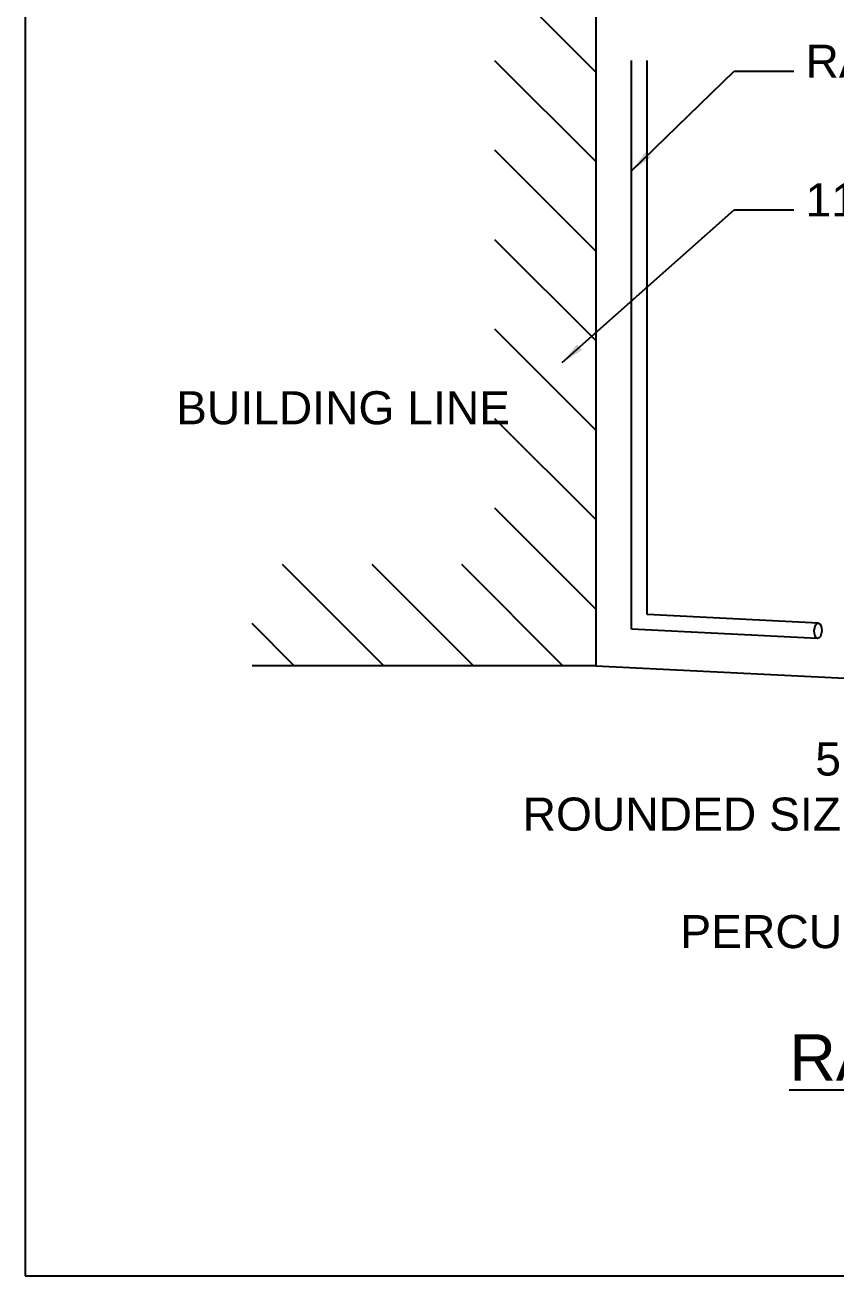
# Model space of a CAD drawing. Header units: metres. Extents: x 145568 to 146222, y 212280 to 212437.
# Drawn here: x 145953.34 to 145959.46, y 212350.29 to 212359.75 of the extents above; entities that cross this region are included whole.
import ezdxf

# ---------------------------------------------------------------- set-up
doc = ezdxf.new("R2010")
doc.units = ezdxf.units.M
doc.styles.get("Standard").update_dxf_attribs({"font": 'arial.ttf'})
doc.dimstyles.new('Scale-100 Metre', dxfattribs={"dimtxt": 0.3, "dimasz": 0.175, "dimexe": 0.125, "dimexo": 0.0625, "dimgap": 0, "dimtad": 1, "dimzin": 3, "dimdsep": 46, "dimtxsty": 'Standard', "dimblk": 'ARCHTICK', "dimcen": -0.09, "dimse1": 1, "dimse2": 1, "dimclrd": 3, "dimclrt": 7, "dimadec": 0, "dimazin": 0, "dimtfac": 0.65, "dimtofl": 0, "dimtmove": 0, "dimatfit": 3, "dimfxl": 0, "dimtzin": 0, "dimlwd": -1, "dimarcsym": 0})

# ---------------------------------------------------------------- blocks, each defined once
blk = doc.blocks.new('_ArchTick')
at = {"color": 0, "linetype": 'ByBlock', "const_width": 0.15}
blk.add_lwpolyline([(-0.5, -0.5), (0.5, 0.5)], dxfattribs=at)

msp = doc.modelspace()

# ---------------------------------------------------------------- hatches: boundary and pattern name
at = {"ltscale": 7}
h = msp.add_hatch(dxfattribs=at)
h.set_pattern_fill('ANSI31', color=8, scale=3.827556, angle=90, style=0)
h.set_pattern_definition([(135, (143393.81986, 213927.23603), (-0.33831134, -0.33831134), [])])
h.paths.add_polyline_path([(145957.6508, 212360.3877), (145956.8853, 212360.3877), (145956.8853, 212355.6723), (145955.0523, 212355.6723), (145955.0523, 212354.9068), (145957.6508, 212354.9068)])

# ---------------------------------------------------------------- linework, layer by layer
at = {"color": 1, "ltscale": 7}
for p, q in [((145957.6508, 212360.3877, -0.1885), (145957.6508, 212354.9068, -0.1885)), ((145957.6508, 212354.9068, -0.1885), (145955.0523, 212354.9068, -0.1885)), ((145957.6508, 212354.9068, -0.1885), (145962.2645, 212354.6761, -0.1885))]:
    msp.add_line(p, q, dxfattribs=at)
at = {"color": 5}
for p, q in [((145957.9207, 212355.2059, -0.1885), (145957.9207, 212359.4815, -0.1885)), ((145957.9207, 212355.183, -0.1885), (145957.9207, 212359.4815, -0.1885)), ((145958.0381, 212355.2945, -0.1885), (145958.0381, 212359.4815, -0.1885)), ((145959.3315, 212355.2298, -0.1885), (145958.0381, 212355.2945, -0.1885)), ((145959.3258, 212355.1128, -0.1885), (145957.9207, 212355.183, -0.1885))]:
    msp.add_line(p, q, dxfattribs=at)
at = {"color": 0, "elevation": -0.0942}
msp.add_lwpolyline([(145953.3375, 212409.313), (145953.3375, 212350.294), (146036.7987, 212350.294), (146036.7987, 212409.313)], close=True, dxfattribs=at)
at = {"color": 5}
msp.add_ellipse((145959.3287, 212355.1713, -0.1413), major_axis=(-0.0029, -0.0585), ratio=0.480299, dxfattribs=at)

# ---------------------------------------------------------------- texts
at = {"lineweight": 0, "char_height": 0.25, "attachment_point": 1}
for s, insert, width in [('{\\C7;RAIN WATER PIPE}', (145959.2339, 212359.6018, -0.1885), 3.588193), ('{\\C7;115 Thk. BRICK WALL}', (145959.2339, 212358.5534, -0.1885), 3.588193), ('{\\C7;BUILDING LINE}', (145954.4788, 212356.9821, -0.1885), 2.610354), ('{\\W9.4534;\\C7;   \\W1;5 TO 7.5 c.m.\\P{\\W5.567583; }ROUNDED SIZE PEBBLES}', (145956.5564, 212354.3271, -0.1885), 4.822468), ('{\\W8.92527;\\C7;  \\W1;PERCULATION PIT}', (145956.5564, 212353.0222, -0.1885), 4.822468)]:
    msp.add_mtext(s, dxfattribs=dict(at, insert=insert, width=width))
at = {"color": 1, "insert": (145963.362, 212352.1211, -0.1885), "char_height": 0.35, "width": 8.62214, "attachment_point": 2}
msp.add_mtext('{\\LRAIN WATER COLLECTION TRENCH}', dxfattribs=at)

# ---------------------------------------------------------------- leaders
at = {"color": 2, "linetype": 'Continuous'}
for points in [[(145957.9207, 212358.6483, -0.1413), (145958.6958, 212359.4016, -0.1413), (145959.1454, 212359.4016, -0.1413)], [(145957.3965, 212357.1984, -0.1413), (145958.6958, 212358.3532, -0.1413), (145959.1454, 212358.3532, -0.1413)]]:
    msp.add_leader(points, dimstyle='Scale-100 Metre', override={"dimfxl": 3, "dimfxlon": 1, "dimarcsym": 1}, dxfattribs=at)

doc.saveas('drawing.dxf')
